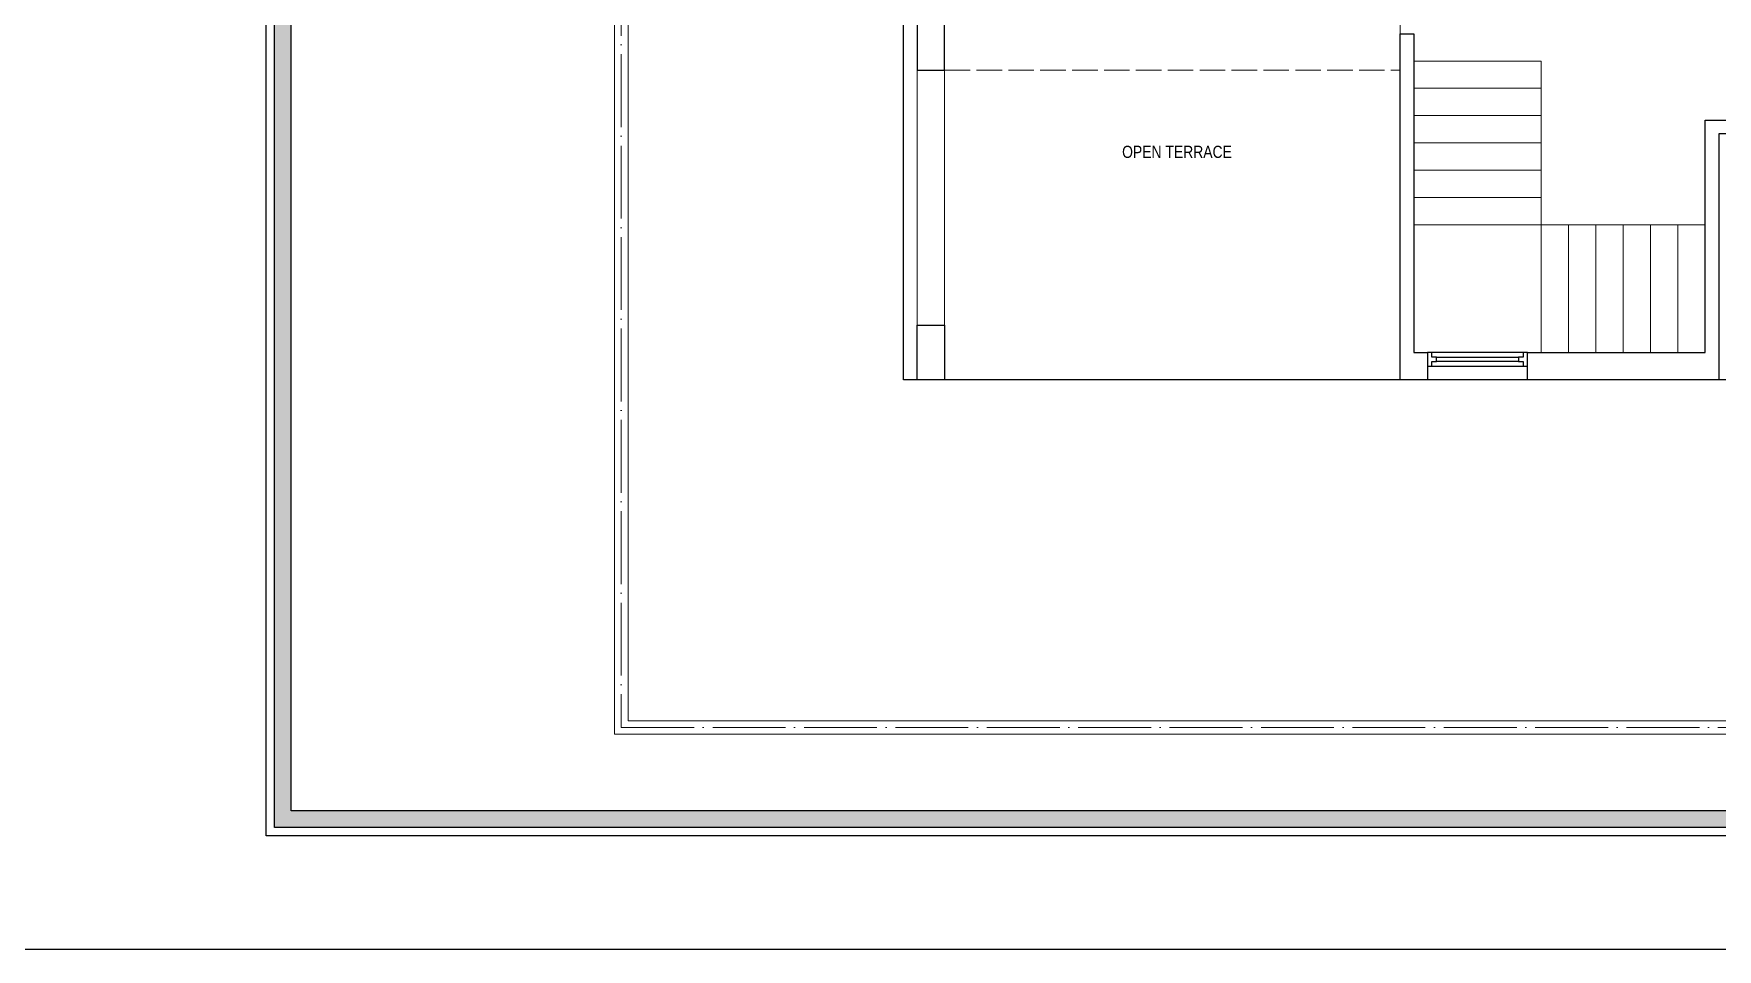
# Model space of a CAD drawing. Header units: millimetres. Extents: x 56222 to 3066687, y -650199 to -121287.
# Drawn here: x 141907 to 142461, y -176727 to -176426 of the extents above; entities that cross this region are included whole.
import ezdxf

# ---------------------------------------------------------------- set-up
doc = ezdxf.new("R2010")
doc.units = ezdxf.units.MM
doc.header["$MEASUREMENT"] = 0
doc.linetypes.add('ACAD_ISO02W100', pattern=[15, 12, -3])
doc.linetypes.add('ACAD_ISO04W100', pattern=[30, 24, -3, 0, -3])
for name, color, linetype, lineweight in [('COLUMN', 1, 'Continuous', 30), ('FIRST FLOOR ( TEXT )', 7, 'Continuous', 9), ('FIRST FLOOR_( STAIR )', 251, 'Continuous', 9), ('GROUND FLOOR', 7, 'Continuous', 9), ('NAME PLATE', 7, 'Continuous', 25), ('SECOND FLOOR', 7, 'Continuous', 9), ('SECOND FLOOR  ( PLINE )', 251, 'Continuous', 30), ('SECOND FLOOR ( PLine )', 7, 'Continuous', 30), ('XX~SLAB ( BEAM )~ ( DIM )', 7, 'Continuous', 9)]:
    doc.layers.add(name, color=color, linetype=linetype, lineweight=lineweight)
doc.layers.add('XX~SLAB ( PLINE )', color=251, linetype='Continuous', plot=False)
doc.styles.add('KATHA', font='swissc.ttf')

# ---------------------------------------------------------------- blocks, each defined once
blk = doc.blocks.new('LAYOUT FILE')
at = {"layer": 'NAME PLATE', "true_color": 0xd39e00}
h = blk.add_hatch(color=42, dxfattribs=at)
h.paths.add_polyline_path([(3346889.83, -513806.18), (3346889.83, -514260.7), (3347535.56, -514260.7), (3347535.56, -513806.18)])
h.paths.add_polyline_path([(3346894.36, -513810.71), (3347531.03, -513810.71), (3347531.03, -514256.17), (3346894.36, -514256.17)], flags=16)
at = {"layer": 'NAME PLATE', "color": 42, "true_color": 0xd39e00}
for points in [[(3346887.56, -513803.91), (3347537.83, -513803.91), (3347537.83, -514262.96), (3346887.56, -514262.96)], [(3346889.83, -513806.18), (3347535.56, -513806.18), (3347535.56, -514260.7), (3346889.83, -514260.7)], [(3346894.36, -513810.71), (3347531.03, -513810.71), (3347531.03, -514256.17), (3346894.36, -514256.17)]]:
    blk.add_lwpolyline(points, close=True, dxfattribs=at)

msp = doc.modelspace()

# ---------------------------------------------------------------- linework, layer by layer
at = {"layer": 'COLUMN', "elevation": -0.1256}
msp.add_lwpolyline([(142197.7796, -176521.5155), (142206.7796, -176521.5155), (142206.7796, -176539.5155), (142197.7796, -176539.5155)], close=True, dxfattribs=at)
at = {"layer": 'FIRST FLOOR_( STAIR )'}
for p, q in [((142403.2796, -176434.5155, -0.1256), (142361.2796, -176434.5155, -0.1256)), ((142403.2796, -176434.5155, -0.1256), (142403.2796, -176530.5155, -0.1256)), ((142403.2796, -176443.5155, -0.1256), (142361.2796, -176443.5155, -0.1256)), ((142403.2796, -176452.5155, -0.1256), (142361.2796, -176452.5155, -0.1256)), ((142403.2796, -176461.5155, -0.1256), (142361.2796, -176461.5155, -0.1256)), ((142403.2796, -176470.5155, -0.1256), (142361.2796, -176470.5155, -0.1256)), ((142403.2796, -176479.5155, -0.1256), (142361.2796, -176479.5155, -0.1256)), ((142457.2796, -176488.5155, -0.1256), (142361.2796, -176488.5155, -0.1256)), ((142412.2796, -176488.5155, -0.1256), (142412.2796, -176530.5155, -0.1256)), ((142421.2796, -176488.5155, -0.1256), (142421.2796, -176530.5155, -0.1256)), ((142430.2796, -176488.5155, -0.1256), (142430.2796, -176530.5155, -0.1256)), ((142439.2796, -176488.5155, -0.1256), (142439.2796, -176530.5155, -0.1256)), ((142448.2796, -176488.5155, -0.1256), (142448.2796, -176530.5155, -0.1256))]:
    msp.add_line(p, q, dxfattribs=at)
at = {"layer": 'GROUND FLOOR'}
for p, q in [((142098.0296, -176189.2655, -0.1256), (142098.0296, -176656.2655, -0.1256)), ((142102.5296, -176193.7655, -0.1256), (142102.5296, -176651.7655, -0.1256)), ((142102.5296, -176651.7655, -0.1256), (142598.2796, -176651.7655, -0.1256)), ((142098.0296, -176656.2655, -0.1256), (142598.2796, -176656.2655, -0.1256))]:
    msp.add_line(p, q, dxfattribs=at)
at = {"layer": 'GROUND FLOOR', "color": 1, "linetype": 'ACAD_ISO04W100', "elevation": -0.1256}
msp.add_lwpolyline([(142598.2796, -176191.5155), (142100.2796, -176191.5155), (142100.2796, -176654.0155), (142598.2796, -176654.0155)], dxfattribs=at)
at = {"layer": 'SECOND FLOOR'}
for p, q in [((142197.7796, -176229.0155, -0.1256), (142197.7796, -176539.5155, -0.1256)), ((142206.7796, -176539.5155, -0.1256), (142206.7796, -176389.5155, -0.1256)), ((142356.7796, -176539.5155, -0.1256), (142356.7796, -176389.5155, -0.1256)), ((142356.7796, -176425.5155, -0.1256), (142361.2796, -176425.5155, -0.1256)), ((142361.2796, -176530.5155, -0.1256), (142361.2796, -176425.5155, -0.1256)), ((142206.7796, -176437.5155, -0.1256), (142197.7796, -176437.5155, -0.1256)), ((142457.2796, -176454.0155, -0.1256), (142457.2796, -176530.5155, -0.1256)), ((142499.2796, -176454.0155, -0.1256), (142457.2796, -176454.0155, -0.1256)), ((142457.2796, -176530.5155, -0.1256), (142361.2796, -176530.5155, -0.1256)), ((142598.2796, -176539.5155, -0.1256), (142197.7796, -176539.5155, -0.1256))]:
    msp.add_line(p, q, dxfattribs=at)
at = {"layer": 'SECOND FLOOR', "color": 1, "linetype": 'ACAD_ISO02W100', "ltscale": 0.7, "elevation": -0.1256}
msp.add_lwpolyline([(142206.7796, -176437.5155), (142356.7796, -176437.5155)], dxfattribs=at)
at = {"layer": 'SECOND FLOOR  ( PLINE )', "elevation": -0.1256}
msp.add_lwpolyline([(142239.7796, -176385.0155), (142206.7796, -176385.0155), (142206.7796, -176336.2655), (142202.2796, -176336.2655), (142197.7796, -176336.2655), (142197.7796, -176437.5155), (142206.7796, -176437.5155), (142206.7796, -176389.5155), (142239.7796, -176389.5155)], close=True, dxfattribs=at)
msp.add_lwpolyline([(142365.7796, -176539.5155), (142356.7796, -176539.5155), (142356.7796, -176425.5155), (142361.2796, -176425.5155), (142361.2796, -176530.5155), (142365.7796, -176530.5155), (142365.7796, -176539.5155), (142365.7796, -176539.5155)], dxfattribs=at)
at = {"layer": 'SECOND FLOOR ( PLine )', "elevation": -0.1256}
msp.add_lwpolyline([(142461.7796, -176454.0155), (142475.2796, -176454.0155), (142475.2796, -176458.5155), (142461.7796, -176458.5155), (142461.7796, -176458.5155), (142461.7796, -176539.5155), (142398.7796, -176539.5155), (142398.7796, -176530.5155), (142457.2796, -176530.5155), (142457.2796, -176454.0155)], close=True, dxfattribs=at)
at = {"layer": 'XX~SLAB ( BEAM )~ ( DIM )', "color": 3, "lineweight": 30}
msp.add_lwpolyline([(142840.5563, -176074.0129), (140057.6713, -176074.0129), (140057.6713, -176727.0703), (142840.5563, -176727.0703)], close=True, dxfattribs=at)
at = {"layer": 'XX~SLAB ( PLINE )', "elevation": -0.1256}
for points in [[(142193.2796, -176229.0155), (142598.2796, -176229.0155), (142598.2796, -176539.5155), (142589.2796, -176539.5155), (142569.475, -176539.5155), (142529.1378, -176539.5155), (142503.7796, -176539.5155), (142356.7796, -176539.5155), (142283.5361, -176539.5155), (142193.2796, -176539.5155)], [(142398.7796, -176530.5155), (142397.2796, -176530.5155), (142397.2796, -176532.0155), (142395.7796, -176532.0155), (142395.7796, -176533.5155), (142368.7796, -176533.5155), (142368.7796, -176532.0155), (142367.2796, -176532.0155), (142367.2796, -176530.5155), (142365.7796, -176530.5155), (142365.7796, -176535.0155), (142367.2796, -176535.0155), (142367.2796, -176533.5155), (142368.7796, -176533.5155), (142368.7796, -176532.0155), (142395.7796, -176532.0155), (142395.7796, -176533.5155), (142397.2796, -176533.5155), (142397.2796, -176535.0155), (142398.7796, -176535.0155), (142398.7796, -176530.5155), (142365.7796, -176530.5155), (142365.7796, -176535.0155), (142398.7796, -176535.0155)]]:
    msp.add_lwpolyline(points, close=True, dxfattribs=at)

# ---------------------------------------------------------------- block references
at = {"layer": 'NAME PLATE', "lineweight": 0, "xscale": 1.209046105522275, "yscale": 1.209046105522275, "zscale": 1.209046105522275}
msp.add_blockref('LAYOUT FILE', (-3904558.0324, 445077.9301), dxfattribs=at)

# ---------------------------------------------------------------- texts
at = {"layer": 'FIRST FLOOR ( TEXT )', "insert": (142283.3044, -176464.4578, -0.1256), "char_height": 4, "attachment_point": 5, "style": 'KATHA'}
msp.add_mtext('OPEN TERRACE', dxfattribs=at)

doc.saveas('drawing.dxf')
